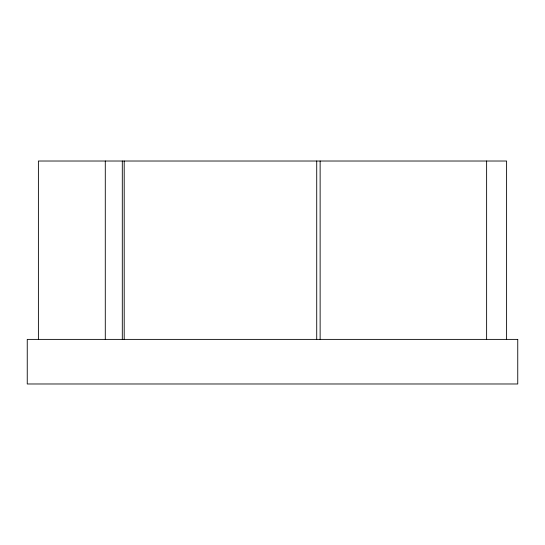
<?xml version="1.0" encoding="UTF-8"?>
<svg xmlns="http://www.w3.org/2000/svg" width="545" height="545" viewBox="0 0 545 545"><rect width="100%" height="100%" fill="white"/><g stroke="black" fill="none" stroke-linecap="round" stroke-linejoin="round"><path stroke-width="0.82" d="M506.605 339.385L506.605 161.02L38.395 161.02L38.395 339.385M486.624 161.02L486.624 339.385M320.133 161.02L320.133 339.385M316.72 161.02L316.72 339.385M124.199 161.02L124.199 339.385M122.305 161.02L122.305 339.385M105.287 161.02L105.287 339.385M517.75 339.385L27.25 339.385L27.25 383.98L517.75 383.98L517.75 339.385"/></g></svg>
